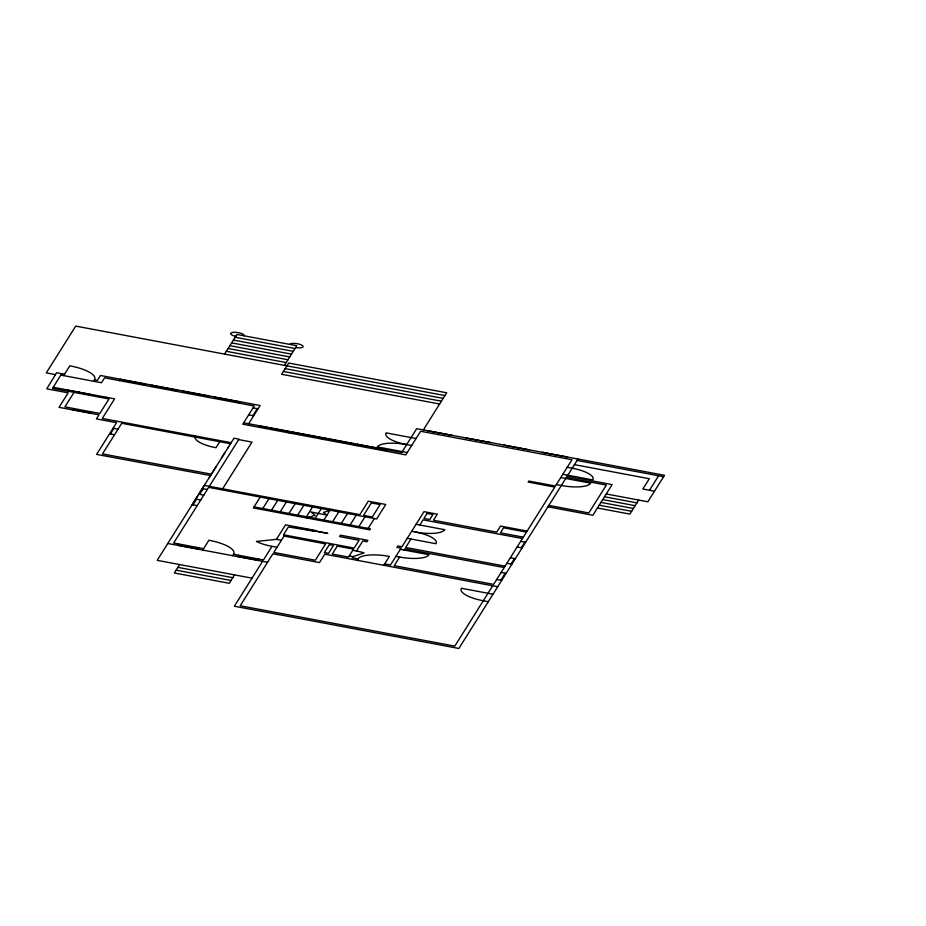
<?xml version="1.0" encoding="UTF-8"?>
<svg xmlns="http://www.w3.org/2000/svg" width="926" height="926" viewBox="0 0 926 926"><rect width="100%" height="100%" fill="white"/><g stroke="black" fill="none" stroke-linecap="round" stroke-linejoin="round"><path stroke-width="1.39" d="M64.531 374.22L56.625 372.738L46.751 388.816L68.165 392.844L59.044 407.336L98.955 414.848L96.408 418.911L116.549 422.696L96.617 454.4L210.515 475.559L211.394 474.158L102.473 453.925L121.757 423.286L230.516 443.751M61.637 373.676L52.597 388.341L108.955 398.944L99.846 413.447L64.913 406.873L74.034 392.381M63.651 375.62L69.832 365.805A30.697 9.179 8.4 0 1 94.475 379.857L97.369 380.401L100.471 375.47L260.137 405.507L248.666 423.749M79.023 393.319L79.682 392.265M73.177 409.998L74.057 408.597M93.584 381.257L94.475 379.857M89.81 413.135L90.69 411.723M105.633 398.319L106.293 397.266M119.547 380.632L120.426 379.232M110.379 433.958L113.91 428.344M144.491 385.32L145.37 383.92M151.146 386.582L152.026 385.17M176.09 391.27L176.97 389.869M182.746 392.52L183.626 391.119M224.578 354.102L236.929 334.46L296.795 345.722L284.444 365.365M207.69 397.219L208.57 395.807M214.346 398.469L215.226 397.069M194.68 437.003L195.34 435.949L195.05 437.94A25.708 7.686 8.4 0 0 215.978 447.721L220.411 440.672M239.29 403.157L240.17 401.757M211.985 473.221L216.325 466.31M197.203 505.608L192.214 504.67L234 438.195L238.989 439.132L209.264 486.428M276.99 547.301L272.001 546.363L263.47 559.917L233.537 554.292A30.697 9.179 8.4 0 0 208.894 540.24L203.604 548.655L173.66 543.03L208.674 487.365L376.639 518.965L385.76 504.473L368.293 501.186L359.844 514.625L204.345 485.374L157.2 560.334L251.999 578.16M252.833 415.647L257.243 408.632M259.419 427.349L260.299 425.948M222.634 488.812L251.999 442.107L238.7 439.595M179.656 564.559L174.366 572.974L229.243 583.299L234.544 574.884M202.713 550.067L203.604 548.655M289.363 432.974L290.243 431.574M291.852 433.449L292.732 432.048M260.218 497.065L253.388 507.946L369.81 529.846L370.469 528.792L254.048 506.892M232.657 555.693L233.537 554.292M262.776 508.536L268.957 498.709M271.503 510.168L277.684 500.353M321.785 439.074L322.676 437.674M324.285 439.549L325.165 438.148M280.242 511.812L286.412 501.996M257.602 560.392L258.481 558.98M288.97 513.455L295.151 503.64M262.59 561.33L234.359 606.229L458.879 648.466L577.998 459.03M297.697 515.099L303.878 505.283M306.437 516.743L312.606 506.927M354.218 445.186L355.109 443.774M356.718 445.649L357.598 444.248M315.164 518.386L321.345 508.559M315.141 531.003L315.477 530.471L285.544 524.845L276.423 539.349L256.444 541.421A25.581 7.651 8.4 0 0 272.001 546.363M323.903 520.03L330.073 510.214M332.631 521.674L338.8 511.846M341.358 523.317L347.539 513.49M386.651 451.286L387.531 449.874M350.097 524.961L356.267 515.134M358.825 526.605L365.006 516.777M423.321 429.942L446.691 392.774L288.692 363.05L281.631 374.278L439.63 404.002M427.488 430.717L452.432 435.417M368.189 528.364L374.37 518.537M352.748 550.299L356.498 551.005A20.465 6.123 8.4 0 1 364.011 552.926L352.968 556.619L352.227 557.788L358.049 558.887A27.294 8.16 8.4 0 1 389.371 556.41L383.781 565.3M356.498 551.005L362.818 540.946L366.974 541.733L367.865 540.333L340.421 535.17L339.541 536.571L359.08 540.252L354.149 548.088L283.472 534.788L288.391 526.952L314.921 531.35M357.17 560.288L358.049 558.887M465.732 437.917L490.687 442.605M400.333 549.315L429.027 554.72A25.581 7.651 8.4 0 1 399.662 557.035L394.221 565.693L493.604 584.387L554.778 487.099L528.167 482.087L528.827 481.034L555.438 486.046L571.979 459.736L420.635 431.261L405.785 454.886L242.786 424.212L254.256 405.982L104.58 377.82L101.478 382.739L60.746 375.076M404.083 550.021L404.812 548.852L504.184 567.545M410.994 539.025L405.692 547.451L505.075 566.145M419.814 524.996L423.055 519.856L522.426 538.55M503.987 445.117L528.931 449.805M542.242 452.305L567.187 457.004M492.713 585.788L454.782 646.128L240.228 605.766L272.881 553.841L319.447 562.603L324.737 554.188L497.702 586.725M500.85 580.255L505.26 573.24M510.99 564.119L514.52 558.505M521.292 547.752L524.822 542.138M638.685 500.075L629.865 514.104L597.432 508.004M649.496 490.271L658.617 475.767M209.288 477.492L209.994 476.369M221.615 457.895L225.145 452.282M227.796 448.068L228.676 446.668M193.036 504.832L196.567 499.218M199.657 494.299L203.188 488.685M177.769 545.368L178.649 543.967M197.724 549.118L198.615 547.717M237.646 556.63L238.526 555.23M306.9 518.004L315.106 515.25L310.905 511.962L326.982 515.122L323.44 512.448L332.33 509.45M295.637 347.574L296.968 347.771A6.818 2.037 8.4 0 0 303.138 346.544A6.818 2.037 8.4 0 0 296.98 343.662A6.818 2.037 8.4 0 0 289.734 344.391M235.158 337.261L295.035 348.523M233.398 340.062L293.276 351.336M231.627 342.875L291.505 354.137M229.868 345.676L289.745 356.938M228.109 348.489L287.974 359.751M226.338 351.29L286.215 362.552M444.931 395.576L75.724 326.091L46.3 372.889L55.444 374.602M285.162 368.664L443.16 398.388M283.402 371.465L441.401 401.19M577.118 460.442L663.606 476.705M574.467 464.644L649.311 478.73L642.841 489.021L654.485 491.208M120.276 379.463L145.232 384.151M151.876 385.413L176.831 390.101M183.475 391.351L208.431 396.05M215.075 397.3L240.031 401.988M253.087 407.845L258.076 408.783M416.075 438.507L386.142 432.882A25.581 7.651 8.4 0 0 406.676 444.584L411.665 445.522M567.233 467.271L572.233 468.209A25.581 7.651 8.4 0 1 592.767 479.923L562.823 474.297M248.677 414.86L253.666 415.797M567.233 476.161L612.132 484.611L592.872 515.25L547.96 506.8M566.365 477.55L606.356 485.074L588.82 512.946L548.829 505.422M560.786 477.55L590.719 483.175A25.581 7.651 8.4 0 1 561.364 485.502L556.376 484.564M407.255 452.548L377.31 446.911A25.581 7.651 8.4 0 1 382.866 444.029L385.158 443.612A25.581 7.651 8.4 0 1 406.676 444.584M243.677 422.812L401.676 452.536L416.677 428.68L664.486 475.304L647.83 501.788L606.252 493.963M53.245 387.288L114.604 398.828L102.277 418.448L231.176 442.697M260.16 426.18L290.093 431.805M292.593 432.28L322.526 437.905M325.026 438.38L354.959 444.017M357.448 444.48L387.392 450.117M604.481 496.776L636.914 502.876M602.722 499.577L635.155 505.689M600.962 502.39L633.384 508.49M599.191 505.191L631.625 511.291M73.328 409.767L89.961 412.892M113.076 428.194L118.065 429.132M109.546 433.808L114.535 434.745M527.125 531.061L500.515 526.061L496.695 532.137L433.495 520.25L437.315 514.173L424.015 511.661L401.953 546.745L397.798 545.958L396.918 547.37L401.074 548.146L390.483 564.987L384.66 563.888M526.466 532.114L503.594 527.808L500.434 532.844L523.306 537.149M520.655 541.351L525.644 542.289M416.075 524.29L444.758 529.695A25.581 7.651 8.4 0 1 415.404 532.01L411.665 531.304M517.125 546.965L522.114 547.903M202.354 488.534L207.343 489.472M198.824 494.148L203.813 495.086M407.243 538.33L435.938 543.724A25.581 7.651 8.4 0 0 415.404 532.01M510.365 557.73L515.354 558.667M195.745 499.056L200.734 499.994M506.835 563.332L511.823 564.281M501.105 572.453L506.094 573.402M395.923 556.329L399.662 557.035M496.683 579.479L501.672 580.417M276.423 539.349L281.4 540.286M349.229 555.913L352.968 556.619M493.002 594.214L461.403 588.265A27.294 8.16 8.4 0 0 483.303 600.754L488.291 601.692M177.919 545.136L197.875 548.886M237.797 556.399L257.752 560.149M167.791 543.493L267.579 562.267M177.896 567.36L232.773 577.685M176.125 570.161L231.014 580.498M235.76 336.312L234.486 336.011A6.818 2.037 8.4 0 1 230.991 332.978A6.818 2.037 8.4 0 1 239.093 332.781A6.818 2.037 8.4 0 1 243.989 335.779M63.477 389.568L90.088 394.58L63.477 389.568M284.05 536.073L273.76 552.44L315.338 560.265L325.628 543.898L284.05 536.073M302.675 528.653L327.619 533.353L302.675 528.653M329.378 544.592L324.378 552.544L328.533 553.331L333.534 545.379L329.378 544.592M337.272 546.085L332.272 554.037L348.489 557.082L353.489 549.13L337.272 546.085M371.372 502.934L363.582 515.331L372.31 516.974L380.111 504.577L371.372 502.934M427.094 513.421L423.934 518.444L429.757 519.544L432.917 514.52L427.094 513.421"/></g></svg>
